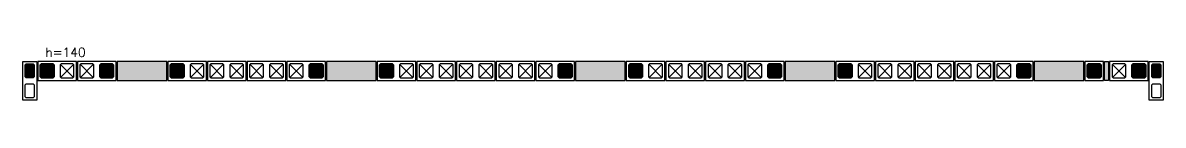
# Model space of a CAD drawing. Extents: x -1.9 to 86, y -1.5 to 61.
# Drawn here: x 38.32 to 61.3, y 44 to 45.06 of the extents above; entities that cross this region are included whole.
import ezdxf

# ---------------------------------------------------------------- set-up
doc = ezdxf.new("R2010")
doc.units = 0
doc.header["$MEASUREMENT"] = 0
doc.linetypes.add('ESTILO_TQS_0001', pattern=[0.45, 0.3, -0.15])
for name, color, linetype in [('PENA_01', 1, 'CONTINUOUS'), ('PENA_02', 2, 'CONTINUOUS'), ('PENA_03', 3, 'CONTINUOUS'), ('PENA_11', 252, 'CONTINUOUS'), ('PENA_25', 210, 'CONTINUOUS')]:
    doc.layers.add(name, color=color, linetype=linetype)
doc.styles.get("Standard").update_dxf_attribs({"font": 'ROMANS.SHX'})

msp = doc.modelspace()

# ---------------------------------------------------------------- linework, layer by layer
at = {"layer": 'PENA_01', "linetype": 'Continuous'}
for p, q in [((38.678, 44.464), (38.938, 44.724)), ((38.938, 44.464), (38.678, 44.724)), ((39.338, 44.464), (39.078, 44.724)), ((39.078, 44.464), (39.338, 44.724)), ((39.478, 44.464), (39.738, 44.724)), ((39.738, 44.464), (39.478, 44.724)), ((40.138, 44.464), (39.878, 44.724)), ((39.878, 44.464), (40.138, 44.724)), ((41.298, 44.464), (41.558, 44.724)), ((41.558, 44.464), (41.298, 44.724)), ((41.958, 44.464), (41.698, 44.724)), ((41.698, 44.464), (41.958, 44.724)), ((42.098, 44.464), (42.358, 44.724)), ((42.358, 44.464), (42.098, 44.724)), ((42.758, 44.464), (42.498, 44.724)), ((42.498, 44.464), (42.758, 44.724)), ((42.898, 44.464), (43.158, 44.724)), ((43.158, 44.464), (42.898, 44.724)), ((43.558, 44.464), (43.298, 44.724)), ((43.298, 44.464), (43.558, 44.724)), ((43.698, 44.464), (43.958, 44.724)), ((43.958, 44.464), (43.698, 44.724)), ((44.358, 44.464), (44.098, 44.724)), ((44.098, 44.464), (44.358, 44.724)), ((45.518, 44.464), (45.778, 44.724)), ((45.778, 44.464), (45.518, 44.724)), ((46.178, 44.464), (45.918, 44.724)), ((45.918, 44.464), (46.178, 44.724)), ((46.318, 44.464), (46.578, 44.724)), ((46.578, 44.464), (46.318, 44.724)), ((46.978, 44.464), (46.718, 44.724)), ((46.718, 44.464), (46.978, 44.724)), ((47.118, 44.464), (47.378, 44.724)), ((47.378, 44.464), (47.118, 44.724)), ((47.778, 44.464), (47.518, 44.724)), ((47.518, 44.464), (47.778, 44.724)), ((47.918, 44.464), (48.178, 44.724)), ((48.178, 44.464), (47.918, 44.724)), ((48.578, 44.464), (48.318, 44.724)), ((48.318, 44.464), (48.578, 44.724)), ((48.718, 44.464), (48.978, 44.724)), ((48.978, 44.464), (48.718, 44.724)), ((49.378, 44.464), (49.118, 44.724)), ((49.118, 44.464), (49.378, 44.724)), ((50.538, 44.464), (50.798, 44.724)), ((50.798, 44.464), (50.538, 44.724)), ((51.198, 44.464), (50.938, 44.724)), ((50.938, 44.464), (51.198, 44.724)), ((51.338, 44.464), (51.598, 44.724)), ((51.598, 44.464), (51.338, 44.724)), ((51.998, 44.464), (51.738, 44.724)), ((51.738, 44.464), (51.998, 44.724)), ((52.138, 44.464), (52.398, 44.724)), ((52.398, 44.464), (52.138, 44.724)), ((52.798, 44.464), (52.538, 44.724)), ((52.538, 44.464), (52.798, 44.724)), ((52.938, 44.464), (53.198, 44.724)), ((53.198, 44.464), (52.938, 44.724)), ((53.598, 44.464), (53.338, 44.724)), ((53.338, 44.464), (53.598, 44.724)), ((54.758, 44.464), (55.018, 44.724)), ((55.018, 44.464), (54.758, 44.724)), ((55.418, 44.464), (55.158, 44.724)), ((55.158, 44.464), (55.418, 44.724)), ((55.558, 44.464), (55.818, 44.724)), ((55.818, 44.464), (55.558, 44.724)), ((56.218, 44.464), (55.958, 44.724)), ((55.958, 44.464), (56.218, 44.724)), ((56.358, 44.464), (56.618, 44.724)), ((56.618, 44.464), (56.358, 44.724)), ((57.018, 44.464), (56.758, 44.724)), ((56.758, 44.464), (57.018, 44.724)), ((57.158, 44.464), (57.418, 44.724)), ((57.418, 44.464), (57.158, 44.724)), ((57.818, 44.464), (57.558, 44.724)), ((57.558, 44.464), (57.818, 44.724)), ((57.958, 44.464), (58.218, 44.724)), ((58.218, 44.464), (57.958, 44.724)), ((58.618, 44.464), (58.358, 44.724)), ((58.358, 44.464), (58.618, 44.724)), ((60.038, 44.724), (59.778, 44.464)), ((60.038, 44.464), (59.778, 44.724)), ((60.278, 44.464), (60.538, 44.724)), ((60.538, 44.464), (60.278, 44.724)), ((60.938, 44.464), (60.678, 44.724)), ((60.678, 44.464), (60.938, 44.724))]:
    msp.add_line(p, q, dxfattribs=at)
for points in [[(38.528, 44.734), (38.548, 44.714), (38.548, 44.474), (38.528, 44.454), (38.388, 44.454), (38.368, 44.474), (38.368, 44.714), (38.388, 44.734), (38.528, 44.734)], [(61.228, 44.734), (61.248, 44.714), (61.248, 44.474), (61.228, 44.454), (61.088, 44.454), (61.068, 44.474), (61.068, 44.714), (61.088, 44.734), (61.228, 44.734)], [(38.528, 44.334), (38.548, 44.314), (38.548, 44.074), (38.528, 44.054), (38.388, 44.054), (38.368, 44.074), (38.368, 44.314), (38.388, 44.334), (38.528, 44.334)], [(61.228, 44.334), (61.248, 44.314), (61.248, 44.074), (61.228, 44.054), (61.088, 44.054), (61.068, 44.074), (61.068, 44.314), (61.088, 44.334), (61.228, 44.334)]]:
    msp.add_lwpolyline(points, dxfattribs=at)
at = {"layer": 'PENA_02', "linetype": 'Continuous'}
for points in [[(38.598, 44.784), (38.598, 44.004), (38.318, 44.004), (38.318, 44.784), (38.598, 44.784)], [(39.398, 44.784), (38.618, 44.784), (38.618, 44.404), (39.398, 44.404), (39.398, 44.784)], [(40.198, 44.784), (39.418, 44.784), (39.418, 44.404), (40.198, 44.404), (40.198, 44.784)], [(41.218, 44.784), (40.218, 44.784), (40.218, 44.404), (41.218, 44.404), (41.218, 44.784)], [(42.018, 44.784), (41.238, 44.784), (41.238, 44.404), (42.018, 44.404), (42.018, 44.784)], [(42.818, 44.784), (42.038, 44.784), (42.038, 44.404), (42.818, 44.404), (42.818, 44.784)], [(43.618, 44.784), (42.838, 44.784), (42.838, 44.404), (43.618, 44.404), (43.618, 44.784)], [(44.418, 44.784), (43.638, 44.784), (43.638, 44.404), (44.418, 44.404), (44.418, 44.784)], [(45.438, 44.784), (44.438, 44.784), (44.438, 44.404), (45.438, 44.404), (45.438, 44.784)], [(46.238, 44.784), (45.458, 44.784), (45.458, 44.404), (46.238, 44.404), (46.238, 44.784)], [(47.038, 44.784), (46.258, 44.784), (46.258, 44.404), (47.038, 44.404), (47.038, 44.784)], [(47.838, 44.784), (47.058, 44.784), (47.058, 44.404), (47.838, 44.404), (47.838, 44.784)], [(48.638, 44.784), (47.858, 44.784), (47.858, 44.404), (48.638, 44.404), (48.638, 44.784)], [(49.438, 44.784), (48.658, 44.784), (48.658, 44.404), (49.438, 44.404), (49.438, 44.784)], [(50.458, 44.784), (49.458, 44.784), (49.458, 44.404), (50.458, 44.404), (50.458, 44.784)], [(51.258, 44.784), (50.478, 44.784), (50.478, 44.404), (51.258, 44.404), (51.258, 44.784)], [(52.058, 44.784), (51.278, 44.784), (51.278, 44.404), (52.058, 44.404), (52.058, 44.784)], [(52.858, 44.784), (52.078, 44.784), (52.078, 44.404), (52.858, 44.404), (52.858, 44.784)], [(53.658, 44.784), (52.878, 44.784), (52.878, 44.404), (53.658, 44.404), (53.658, 44.784)], [(54.678, 44.784), (53.678, 44.784), (53.678, 44.404), (54.678, 44.404), (54.678, 44.784)], [(55.478, 44.784), (54.698, 44.784), (54.698, 44.404), (55.478, 44.404), (55.478, 44.784)], [(56.278, 44.784), (55.498, 44.784), (55.498, 44.404), (56.278, 44.404), (56.278, 44.784)], [(57.078, 44.784), (56.298, 44.784), (56.298, 44.404), (57.078, 44.404), (57.078, 44.784)], [(57.878, 44.784), (57.098, 44.784), (57.098, 44.404), (57.878, 44.404), (57.878, 44.784)], [(58.678, 44.784), (57.898, 44.784), (57.898, 44.404), (58.678, 44.404), (58.678, 44.784)], [(59.698, 44.784), (58.698, 44.784), (58.698, 44.404), (59.698, 44.404), (59.698, 44.784)], [(59.718, 44.784), (59.718, 44.404), (60.098, 44.404), (60.098, 44.784), (59.718, 44.784)], [(60.198, 44.404), (60.118, 44.404), (60.118, 44.784), (60.198, 44.784), (60.198, 44.404)], [(60.998, 44.784), (60.218, 44.784), (60.218, 44.404), (60.998, 44.404), (60.998, 44.784)], [(61.298, 44.784), (61.298, 44.004), (61.018, 44.004), (61.018, 44.784), (61.298, 44.784)]]:
    msp.add_lwpolyline(points, dxfattribs=at)
at = {"layer": 'PENA_02', "linetype": 'ESTILO_TQS_0001'}
for points in [[(38.948, 44.714), (38.928, 44.734), (38.688, 44.734), (38.668, 44.714), (38.668, 44.474), (38.688, 44.454), (38.928, 44.454), (38.948, 44.474), (38.948, 44.714)], [(39.348, 44.714), (39.328, 44.734), (39.088, 44.734), (39.068, 44.714), (39.068, 44.474), (39.088, 44.454), (39.328, 44.454), (39.348, 44.474), (39.348, 44.714)], [(39.748, 44.714), (39.728, 44.734), (39.488, 44.734), (39.468, 44.714), (39.468, 44.474), (39.488, 44.454), (39.728, 44.454), (39.748, 44.474), (39.748, 44.714)], [(40.148, 44.714), (40.128, 44.734), (39.888, 44.734), (39.868, 44.714), (39.868, 44.474), (39.888, 44.454), (40.128, 44.454), (40.148, 44.474), (40.148, 44.714)], [(41.568, 44.714), (41.548, 44.734), (41.308, 44.734), (41.288, 44.714), (41.288, 44.474), (41.308, 44.454), (41.548, 44.454), (41.568, 44.474), (41.568, 44.714)], [(41.968, 44.714), (41.948, 44.734), (41.708, 44.734), (41.688, 44.714), (41.688, 44.474), (41.708, 44.454), (41.948, 44.454), (41.968, 44.474), (41.968, 44.714)], [(42.368, 44.714), (42.348, 44.734), (42.108, 44.734), (42.088, 44.714), (42.088, 44.474), (42.108, 44.454), (42.348, 44.454), (42.368, 44.474), (42.368, 44.714)], [(42.768, 44.714), (42.748, 44.734), (42.508, 44.734), (42.488, 44.714), (42.488, 44.474), (42.508, 44.454), (42.748, 44.454), (42.768, 44.474), (42.768, 44.714)], [(43.168, 44.714), (43.148, 44.734), (42.908, 44.734), (42.888, 44.714), (42.888, 44.474), (42.908, 44.454), (43.148, 44.454), (43.168, 44.474), (43.168, 44.714)], [(43.568, 44.714), (43.548, 44.734), (43.308, 44.734), (43.288, 44.714), (43.288, 44.474), (43.308, 44.454), (43.548, 44.454), (43.568, 44.474), (43.568, 44.714)], [(43.968, 44.714), (43.948, 44.734), (43.708, 44.734), (43.688, 44.714), (43.688, 44.474), (43.708, 44.454), (43.948, 44.454), (43.968, 44.474), (43.968, 44.714)], [(44.368, 44.714), (44.348, 44.734), (44.108, 44.734), (44.088, 44.714), (44.088, 44.474), (44.108, 44.454), (44.348, 44.454), (44.368, 44.474), (44.368, 44.714)], [(45.788, 44.714), (45.768, 44.734), (45.528, 44.734), (45.508, 44.714), (45.508, 44.474), (45.528, 44.454), (45.768, 44.454), (45.788, 44.474), (45.788, 44.714)], [(46.188, 44.714), (46.168, 44.734), (45.928, 44.734), (45.908, 44.714), (45.908, 44.474), (45.928, 44.454), (46.168, 44.454), (46.188, 44.474), (46.188, 44.714)], [(46.588, 44.714), (46.568, 44.734), (46.328, 44.734), (46.308, 44.714), (46.308, 44.474), (46.328, 44.454), (46.568, 44.454), (46.588, 44.474), (46.588, 44.714)], [(46.988, 44.714), (46.968, 44.734), (46.728, 44.734), (46.708, 44.714), (46.708, 44.474), (46.728, 44.454), (46.968, 44.454), (46.988, 44.474), (46.988, 44.714)], [(47.388, 44.714), (47.368, 44.734), (47.128, 44.734), (47.108, 44.714), (47.108, 44.474), (47.128, 44.454), (47.368, 44.454), (47.388, 44.474), (47.388, 44.714)], [(47.788, 44.714), (47.768, 44.734), (47.528, 44.734), (47.508, 44.714), (47.508, 44.474), (47.528, 44.454), (47.768, 44.454), (47.788, 44.474), (47.788, 44.714)], [(48.188, 44.714), (48.168, 44.734), (47.928, 44.734), (47.908, 44.714), (47.908, 44.474), (47.928, 44.454), (48.168, 44.454), (48.188, 44.474), (48.188, 44.714)], [(48.588, 44.714), (48.568, 44.734), (48.328, 44.734), (48.308, 44.714), (48.308, 44.474), (48.328, 44.454), (48.568, 44.454), (48.588, 44.474), (48.588, 44.714)], [(48.988, 44.714), (48.968, 44.734), (48.728, 44.734), (48.708, 44.714), (48.708, 44.474), (48.728, 44.454), (48.968, 44.454), (48.988, 44.474), (48.988, 44.714)], [(49.388, 44.714), (49.368, 44.734), (49.128, 44.734), (49.108, 44.714), (49.108, 44.474), (49.128, 44.454), (49.368, 44.454), (49.388, 44.474), (49.388, 44.714)], [(50.808, 44.714), (50.788, 44.734), (50.548, 44.734), (50.528, 44.714), (50.528, 44.474), (50.548, 44.454), (50.788, 44.454), (50.808, 44.474), (50.808, 44.714)], [(51.208, 44.714), (51.188, 44.734), (50.948, 44.734), (50.928, 44.714), (50.928, 44.474), (50.948, 44.454), (51.188, 44.454), (51.208, 44.474), (51.208, 44.714)], [(51.608, 44.714), (51.588, 44.734), (51.348, 44.734), (51.328, 44.714), (51.328, 44.474), (51.348, 44.454), (51.588, 44.454), (51.608, 44.474), (51.608, 44.714)], [(52.008, 44.714), (51.988, 44.734), (51.748, 44.734), (51.728, 44.714), (51.728, 44.474), (51.748, 44.454), (51.988, 44.454), (52.008, 44.474), (52.008, 44.714)], [(52.408, 44.714), (52.388, 44.734), (52.148, 44.734), (52.128, 44.714), (52.128, 44.474), (52.148, 44.454), (52.388, 44.454), (52.408, 44.474), (52.408, 44.714)], [(52.808, 44.714), (52.788, 44.734), (52.548, 44.734), (52.528, 44.714), (52.528, 44.474), (52.548, 44.454), (52.788, 44.454), (52.808, 44.474), (52.808, 44.714)], [(53.208, 44.714), (53.188, 44.734), (52.948, 44.734), (52.928, 44.714), (52.928, 44.474), (52.948, 44.454), (53.188, 44.454), (53.208, 44.474), (53.208, 44.714)], [(53.608, 44.714), (53.588, 44.734), (53.348, 44.734), (53.328, 44.714), (53.328, 44.474), (53.348, 44.454), (53.588, 44.454), (53.608, 44.474), (53.608, 44.714)], [(55.028, 44.714), (55.008, 44.734), (54.768, 44.734), (54.748, 44.714), (54.748, 44.474), (54.768, 44.454), (55.008, 44.454), (55.028, 44.474), (55.028, 44.714)], [(55.428, 44.714), (55.408, 44.734), (55.168, 44.734), (55.148, 44.714), (55.148, 44.474), (55.168, 44.454), (55.408, 44.454), (55.428, 44.474), (55.428, 44.714)], [(55.828, 44.714), (55.808, 44.734), (55.568, 44.734), (55.548, 44.714), (55.548, 44.474), (55.568, 44.454), (55.808, 44.454), (55.828, 44.474), (55.828, 44.714)], [(56.228, 44.714), (56.208, 44.734), (55.968, 44.734), (55.948, 44.714), (55.948, 44.474), (55.968, 44.454), (56.208, 44.454), (56.228, 44.474), (56.228, 44.714)], [(56.628, 44.714), (56.608, 44.734), (56.368, 44.734), (56.348, 44.714), (56.348, 44.474), (56.368, 44.454), (56.608, 44.454), (56.628, 44.474), (56.628, 44.714)], [(57.028, 44.714), (57.008, 44.734), (56.768, 44.734), (56.748, 44.714), (56.748, 44.474), (56.768, 44.454), (57.008, 44.454), (57.028, 44.474), (57.028, 44.714)], [(57.428, 44.714), (57.408, 44.734), (57.168, 44.734), (57.148, 44.714), (57.148, 44.474), (57.168, 44.454), (57.408, 44.454), (57.428, 44.474), (57.428, 44.714)], [(57.828, 44.714), (57.808, 44.734), (57.568, 44.734), (57.548, 44.714), (57.548, 44.474), (57.568, 44.454), (57.808, 44.454), (57.828, 44.474), (57.828, 44.714)], [(58.228, 44.714), (58.208, 44.734), (57.968, 44.734), (57.948, 44.714), (57.948, 44.474), (57.968, 44.454), (58.208, 44.454), (58.228, 44.474), (58.228, 44.714)], [(58.628, 44.714), (58.608, 44.734), (58.368, 44.734), (58.348, 44.714), (58.348, 44.474), (58.368, 44.454), (58.608, 44.454), (58.628, 44.474), (58.628, 44.714)], [(59.788, 44.734), (59.768, 44.714), (59.768, 44.474), (59.788, 44.454), (60.028, 44.454), (60.048, 44.474), (60.048, 44.714), (60.028, 44.734), (59.788, 44.734)], [(60.548, 44.714), (60.528, 44.734), (60.288, 44.734), (60.268, 44.714), (60.268, 44.474), (60.288, 44.454), (60.528, 44.454), (60.548, 44.474), (60.548, 44.714)], [(60.948, 44.714), (60.928, 44.734), (60.688, 44.734), (60.668, 44.714), (60.668, 44.474), (60.688, 44.454), (60.928, 44.454), (60.948, 44.474), (60.948, 44.714)]]:
    msp.add_lwpolyline(points, dxfattribs=at)
at = {"layer": 'PENA_03', "linetype": 'Continuous'}
for points in [[(38.388, 44.454), (38.368, 44.474), (38.368, 44.714), (38.388, 44.734), (38.528, 44.734), (38.548, 44.714), (38.548, 44.474), (38.528, 44.454), (38.388, 44.454)], [(38.948, 44.474), (38.928, 44.454), (38.688, 44.454), (38.668, 44.474), (38.668, 44.714), (38.688, 44.734), (38.928, 44.734), (38.948, 44.714), (38.948, 44.474)], [(40.148, 44.474), (40.128, 44.454), (39.888, 44.454), (39.868, 44.474), (39.868, 44.714), (39.888, 44.734), (40.128, 44.734), (40.148, 44.714), (40.148, 44.474)], [(41.568, 44.474), (41.548, 44.454), (41.308, 44.454), (41.288, 44.474), (41.288, 44.714), (41.308, 44.734), (41.548, 44.734), (41.568, 44.714), (41.568, 44.474)], [(44.368, 44.474), (44.348, 44.454), (44.108, 44.454), (44.088, 44.474), (44.088, 44.714), (44.108, 44.734), (44.348, 44.734), (44.368, 44.714), (44.368, 44.474)], [(45.788, 44.474), (45.768, 44.454), (45.528, 44.454), (45.508, 44.474), (45.508, 44.714), (45.528, 44.734), (45.768, 44.734), (45.788, 44.714), (45.788, 44.474)], [(49.388, 44.474), (49.368, 44.454), (49.128, 44.454), (49.108, 44.474), (49.108, 44.714), (49.128, 44.734), (49.368, 44.734), (49.388, 44.714), (49.388, 44.474)], [(50.808, 44.474), (50.788, 44.454), (50.548, 44.454), (50.528, 44.474), (50.528, 44.714), (50.548, 44.734), (50.788, 44.734), (50.808, 44.714), (50.808, 44.474)], [(53.608, 44.474), (53.588, 44.454), (53.348, 44.454), (53.328, 44.474), (53.328, 44.714), (53.348, 44.734), (53.588, 44.734), (53.608, 44.714), (53.608, 44.474)], [(55.028, 44.474), (55.008, 44.454), (54.768, 44.454), (54.748, 44.474), (54.748, 44.714), (54.768, 44.734), (55.008, 44.734), (55.028, 44.714), (55.028, 44.474)], [(58.628, 44.474), (58.608, 44.454), (58.368, 44.454), (58.348, 44.474), (58.348, 44.714), (58.368, 44.734), (58.608, 44.734), (58.628, 44.714), (58.628, 44.474)], [(60.048, 44.474), (60.028, 44.454), (59.788, 44.454), (59.768, 44.474), (59.768, 44.714), (59.788, 44.734), (60.028, 44.734), (60.048, 44.714), (60.048, 44.474)], [(60.948, 44.474), (60.928, 44.454), (60.688, 44.454), (60.668, 44.474), (60.668, 44.714), (60.688, 44.734), (60.928, 44.734), (60.948, 44.714), (60.948, 44.474)], [(61.088, 44.454), (61.068, 44.474), (61.068, 44.714), (61.088, 44.734), (61.228, 44.734), (61.248, 44.714), (61.248, 44.474), (61.228, 44.454), (61.088, 44.454)]]:
    msp.add_lwpolyline(points, dxfattribs=at)
for centre in [(38.458, 44.594), (38.808, 44.594), (40.008, 44.594), (41.428, 44.594), (44.228, 44.594), (45.648, 44.594), (49.248, 44.594), (50.668, 44.594), (53.468, 44.594), (54.888, 44.594), (58.488, 44.594), (59.908, 44.594), (60.808, 44.594), (61.158, 44.594)]:
    msp.add_circle(centre, 0.04, dxfattribs=at)
for points in [[(38.498, 44.594), (38.438, 44.629), (38.421, 44.608)], [(38.498, 44.594), (38.421, 44.608), (38.421, 44.581)], [(38.498, 44.594), (38.421, 44.581), (38.438, 44.56)], [(38.498, 44.594), (38.465, 44.634), (38.438, 44.629)], [(38.498, 44.594), (38.438, 44.56), (38.465, 44.555)], [(38.498, 44.594), (38.489, 44.62), (38.465, 44.634)], [(38.498, 44.594), (38.465, 44.555), (38.489, 44.569)], [(38.498, 44.594), (38.489, 44.569), (38.498, 44.594)], [(38.848, 44.594), (38.788, 44.629), (38.77, 44.608)], [(38.848, 44.594), (38.77, 44.608), (38.77, 44.581)], [(38.848, 44.594), (38.77, 44.581), (38.788, 44.56)], [(38.848, 44.594), (38.815, 44.634), (38.788, 44.629)], [(38.848, 44.594), (38.788, 44.56), (38.815, 44.555)], [(38.848, 44.594), (38.839, 44.62), (38.815, 44.634)], [(38.848, 44.594), (38.815, 44.555), (38.839, 44.569)], [(38.848, 44.594), (38.839, 44.569), (38.848, 44.594)], [(40.048, 44.594), (39.988, 44.629), (39.97, 44.608)], [(40.048, 44.594), (39.97, 44.608), (39.97, 44.581)], [(40.048, 44.594), (39.97, 44.581), (39.988, 44.56)], [(40.048, 44.594), (40.015, 44.634), (39.988, 44.629)], [(40.048, 44.594), (39.988, 44.56), (40.015, 44.555)], [(40.048, 44.594), (40.039, 44.62), (40.015, 44.634)], [(40.048, 44.594), (40.015, 44.555), (40.039, 44.569)], [(40.048, 44.594), (40.039, 44.569), (40.048, 44.594)], [(41.468, 44.594), (41.408, 44.629), (41.39, 44.608)], [(41.468, 44.594), (41.39, 44.608), (41.39, 44.581)], [(41.468, 44.594), (41.39, 44.581), (41.408, 44.56)], [(41.468, 44.594), (41.435, 44.634), (41.408, 44.629)], [(41.468, 44.594), (41.408, 44.56), (41.435, 44.555)], [(41.468, 44.594), (41.459, 44.62), (41.435, 44.634)], [(41.468, 44.594), (41.435, 44.555), (41.459, 44.569)], [(41.468, 44.594), (41.459, 44.569), (41.468, 44.594)], [(44.268, 44.594), (44.208, 44.629), (44.19, 44.608)], [(44.268, 44.594), (44.19, 44.608), (44.19, 44.581)], [(44.268, 44.594), (44.19, 44.581), (44.208, 44.56)], [(44.268, 44.594), (44.235, 44.634), (44.208, 44.629)], [(44.268, 44.594), (44.208, 44.56), (44.235, 44.555)], [(44.268, 44.594), (44.259, 44.62), (44.235, 44.634)], [(44.268, 44.594), (44.235, 44.555), (44.259, 44.569)], [(44.268, 44.594), (44.259, 44.569), (44.268, 44.594)], [(45.688, 44.594), (45.628, 44.629), (45.61, 44.608)], [(45.688, 44.594), (45.61, 44.608), (45.61, 44.581)], [(45.688, 44.594), (45.61, 44.581), (45.628, 44.56)], [(45.688, 44.594), (45.655, 44.634), (45.628, 44.629)], [(45.688, 44.594), (45.628, 44.56), (45.655, 44.555)], [(45.688, 44.594), (45.679, 44.62), (45.655, 44.634)], [(45.688, 44.594), (45.655, 44.555), (45.679, 44.569)], [(45.688, 44.594), (45.679, 44.569), (45.688, 44.594)], [(49.288, 44.594), (49.228, 44.629), (49.21, 44.608)], [(49.288, 44.594), (49.21, 44.608), (49.21, 44.581)], [(49.288, 44.594), (49.21, 44.581), (49.228, 44.56)], [(49.288, 44.594), (49.255, 44.634), (49.228, 44.629)], [(49.288, 44.594), (49.228, 44.56), (49.255, 44.555)], [(49.288, 44.594), (49.279, 44.62), (49.255, 44.634)], [(49.288, 44.594), (49.255, 44.555), (49.279, 44.569)], [(49.288, 44.594), (49.279, 44.569), (49.288, 44.594)], [(50.708, 44.594), (50.648, 44.629), (50.63, 44.608)], [(50.708, 44.594), (50.63, 44.608), (50.63, 44.581)], [(50.708, 44.594), (50.63, 44.581), (50.648, 44.56)], [(50.708, 44.594), (50.675, 44.634), (50.648, 44.629)], [(50.708, 44.594), (50.648, 44.56), (50.675, 44.555)], [(50.708, 44.594), (50.699, 44.62), (50.675, 44.634)], [(50.708, 44.594), (50.675, 44.555), (50.699, 44.569)], [(50.708, 44.594), (50.699, 44.569), (50.708, 44.594)], [(53.508, 44.594), (53.448, 44.629), (53.43, 44.608)], [(53.508, 44.594), (53.43, 44.608), (53.43, 44.581)], [(53.508, 44.594), (53.43, 44.581), (53.448, 44.56)], [(53.508, 44.594), (53.475, 44.634), (53.448, 44.629)], [(53.508, 44.594), (53.448, 44.56), (53.475, 44.555)], [(53.508, 44.594), (53.499, 44.62), (53.475, 44.634)], [(53.508, 44.594), (53.475, 44.555), (53.499, 44.569)], [(53.508, 44.594), (53.499, 44.569), (53.508, 44.594)], [(54.928, 44.594), (54.868, 44.629), (54.85, 44.608)], [(54.928, 44.594), (54.85, 44.608), (54.85, 44.581)], [(54.928, 44.594), (54.85, 44.581), (54.868, 44.56)], [(54.928, 44.594), (54.895, 44.634), (54.868, 44.629)], [(54.928, 44.594), (54.868, 44.56), (54.895, 44.555)], [(54.928, 44.594), (54.919, 44.62), (54.895, 44.634)], [(54.928, 44.594), (54.895, 44.555), (54.919, 44.569)], [(54.928, 44.594), (54.919, 44.569), (54.928, 44.594)], [(58.528, 44.594), (58.468, 44.629), (58.45, 44.608)], [(58.528, 44.594), (58.45, 44.608), (58.45, 44.581)], [(58.528, 44.594), (58.45, 44.581), (58.468, 44.56)], [(58.528, 44.594), (58.495, 44.634), (58.468, 44.629)], [(58.528, 44.594), (58.468, 44.56), (58.495, 44.555)], [(58.528, 44.594), (58.519, 44.62), (58.495, 44.634)], [(58.528, 44.594), (58.495, 44.555), (58.519, 44.569)], [(58.528, 44.594), (58.519, 44.569), (58.528, 44.594)], [(59.948, 44.594), (59.888, 44.629), (59.87, 44.608)], [(59.948, 44.594), (59.87, 44.608), (59.87, 44.581)], [(59.948, 44.594), (59.87, 44.581), (59.888, 44.56)], [(59.948, 44.594), (59.915, 44.634), (59.888, 44.629)], [(59.948, 44.594), (59.888, 44.56), (59.915, 44.555)], [(59.948, 44.594), (59.939, 44.62), (59.915, 44.634)], [(59.948, 44.594), (59.915, 44.555), (59.939, 44.569)], [(59.948, 44.594), (59.939, 44.569), (59.948, 44.594)], [(60.848, 44.594), (60.788, 44.629), (60.77, 44.608)], [(60.848, 44.594), (60.77, 44.608), (60.77, 44.581)], [(60.848, 44.594), (60.77, 44.581), (60.788, 44.56)], [(60.848, 44.594), (60.815, 44.634), (60.788, 44.629)], [(60.848, 44.594), (60.788, 44.56), (60.815, 44.555)], [(60.848, 44.594), (60.839, 44.62), (60.815, 44.634)], [(60.848, 44.594), (60.815, 44.555), (60.839, 44.569)], [(60.848, 44.594), (60.839, 44.569), (60.848, 44.594)], [(61.198, 44.594), (61.138, 44.629), (61.121, 44.608)], [(61.198, 44.594), (61.121, 44.608), (61.121, 44.581)], [(61.198, 44.594), (61.121, 44.581), (61.138, 44.56)], [(61.198, 44.594), (61.165, 44.634), (61.138, 44.629)], [(61.198, 44.594), (61.138, 44.56), (61.165, 44.555)], [(61.198, 44.594), (61.189, 44.62), (61.165, 44.634)], [(61.198, 44.594), (61.165, 44.555), (61.189, 44.569)], [(61.198, 44.594), (61.189, 44.569), (61.198, 44.594)]]:
    msp.add_solid(points, dxfattribs=at)
at = {"layer": 'PENA_11', "linetype": 'Continuous'}
for points in [[(38.388, 44.454), (38.368, 44.714), (38.388, 44.734)], [(38.388, 44.454), (38.368, 44.474), (38.368, 44.714)], [(38.388, 44.454), (38.388, 44.734), (38.528, 44.734)], [(38.388, 44.454), (38.528, 44.734), (38.548, 44.714)], [(38.388, 44.454), (38.548, 44.714), (38.548, 44.474)], [(38.948, 44.474), (38.668, 44.714), (38.688, 44.734)], [(38.948, 44.474), (38.668, 44.474), (38.668, 44.714)], [(38.948, 44.474), (38.688, 44.734), (38.928, 44.734)], [(38.948, 44.474), (38.928, 44.734), (38.948, 44.714)], [(38.948, 44.474), (38.948, 44.714), (38.948, 44.474)], [(40.148, 44.474), (39.868, 44.714), (39.888, 44.734)], [(40.148, 44.474), (39.868, 44.474), (39.868, 44.714)], [(40.148, 44.474), (39.888, 44.734), (40.128, 44.734)], [(40.148, 44.474), (40.128, 44.734), (40.148, 44.714)], [(40.148, 44.474), (40.148, 44.714), (40.148, 44.474)], [(41.218, 44.784), (40.218, 44.784), (40.218, 44.404)], [(41.218, 44.784), (40.218, 44.404), (41.218, 44.404)], [(41.218, 44.784), (41.218, 44.404), (41.218, 44.784)], [(41.568, 44.474), (41.288, 44.714), (41.308, 44.734)], [(41.568, 44.474), (41.288, 44.474), (41.288, 44.714)], [(41.568, 44.474), (41.308, 44.734), (41.548, 44.734)], [(41.568, 44.474), (41.548, 44.734), (41.568, 44.714)], [(41.568, 44.474), (41.568, 44.714), (41.568, 44.474)], [(44.368, 44.474), (44.088, 44.714), (44.108, 44.734)], [(44.368, 44.474), (44.088, 44.474), (44.088, 44.714)], [(44.368, 44.474), (44.108, 44.734), (44.348, 44.734)], [(44.368, 44.474), (44.348, 44.734), (44.368, 44.714)], [(44.368, 44.474), (44.368, 44.714), (44.368, 44.474)], [(45.438, 44.784), (44.438, 44.784), (44.438, 44.404)], [(45.438, 44.784), (44.438, 44.404), (45.438, 44.404)], [(45.438, 44.784), (45.438, 44.404), (45.438, 44.784)], [(45.788, 44.474), (45.508, 44.714), (45.528, 44.734)], [(45.788, 44.474), (45.508, 44.474), (45.508, 44.714)], [(45.788, 44.474), (45.528, 44.734), (45.768, 44.734)], [(45.788, 44.474), (45.768, 44.734), (45.788, 44.714)], [(45.788, 44.474), (45.788, 44.714), (45.788, 44.474)], [(49.388, 44.474), (49.108, 44.714), (49.128, 44.734)], [(49.388, 44.474), (49.108, 44.474), (49.108, 44.714)], [(49.388, 44.474), (49.128, 44.734), (49.368, 44.734)], [(49.388, 44.474), (49.368, 44.734), (49.388, 44.714)], [(49.388, 44.474), (49.388, 44.714), (49.388, 44.474)], [(50.458, 44.784), (49.458, 44.784), (49.458, 44.404)], [(50.458, 44.784), (49.458, 44.404), (50.458, 44.404)], [(50.458, 44.784), (50.458, 44.404), (50.458, 44.784)], [(50.808, 44.474), (50.528, 44.714), (50.548, 44.734)], [(50.808, 44.474), (50.528, 44.474), (50.528, 44.714)], [(50.808, 44.474), (50.548, 44.734), (50.788, 44.734)], [(50.808, 44.474), (50.788, 44.734), (50.808, 44.714)], [(50.808, 44.474), (50.808, 44.714), (50.808, 44.474)], [(53.608, 44.474), (53.328, 44.714), (53.348, 44.734)], [(53.608, 44.474), (53.328, 44.474), (53.328, 44.714)], [(53.608, 44.474), (53.348, 44.734), (53.588, 44.734)], [(53.608, 44.474), (53.588, 44.734), (53.608, 44.714)], [(53.608, 44.474), (53.608, 44.714), (53.608, 44.474)], [(54.678, 44.784), (53.678, 44.784), (53.678, 44.404)], [(54.678, 44.784), (53.678, 44.404), (54.678, 44.404)], [(54.678, 44.784), (54.678, 44.404), (54.678, 44.784)], [(55.028, 44.474), (54.748, 44.714), (54.768, 44.734)], [(55.028, 44.474), (54.748, 44.474), (54.748, 44.714)], [(55.028, 44.474), (54.768, 44.734), (55.008, 44.734)], [(55.028, 44.474), (55.008, 44.734), (55.028, 44.714)], [(55.028, 44.474), (55.028, 44.714), (55.028, 44.474)], [(58.628, 44.474), (58.348, 44.714), (58.368, 44.734)], [(58.628, 44.474), (58.348, 44.474), (58.348, 44.714)], [(58.628, 44.474), (58.368, 44.734), (58.608, 44.734)], [(58.628, 44.474), (58.608, 44.734), (58.628, 44.714)], [(58.628, 44.474), (58.628, 44.714), (58.628, 44.474)], [(59.698, 44.784), (58.698, 44.784), (58.698, 44.404)], [(59.698, 44.784), (58.698, 44.404), (59.698, 44.404)], [(59.698, 44.784), (59.698, 44.404), (59.698, 44.784)], [(60.048, 44.474), (59.768, 44.714), (59.788, 44.734)], [(60.048, 44.474), (59.768, 44.474), (59.768, 44.714)], [(60.048, 44.474), (59.788, 44.734), (60.028, 44.734)], [(60.048, 44.474), (60.028, 44.734), (60.048, 44.714)], [(60.048, 44.474), (60.048, 44.714), (60.048, 44.474)], [(60.948, 44.474), (60.668, 44.714), (60.688, 44.734)], [(60.948, 44.474), (60.668, 44.474), (60.668, 44.714)], [(60.948, 44.474), (60.688, 44.734), (60.928, 44.734)], [(60.948, 44.474), (60.928, 44.734), (60.948, 44.714)], [(60.948, 44.474), (60.948, 44.714), (60.948, 44.474)], [(61.088, 44.454), (61.068, 44.714), (61.088, 44.734)], [(61.088, 44.454), (61.068, 44.474), (61.068, 44.714)], [(61.088, 44.454), (61.088, 44.734), (61.228, 44.734)], [(61.088, 44.454), (61.228, 44.734), (61.248, 44.714)], [(61.088, 44.454), (61.248, 44.714), (61.248, 44.474)], [(38.388, 44.454), (38.548, 44.474), (38.528, 44.454)], [(38.388, 44.454), (38.528, 44.454), (38.388, 44.454)], [(38.948, 44.474), (38.688, 44.454), (38.668, 44.474)], [(38.948, 44.474), (38.928, 44.454), (38.688, 44.454)], [(40.148, 44.474), (39.888, 44.454), (39.868, 44.474)], [(40.148, 44.474), (40.128, 44.454), (39.888, 44.454)], [(41.568, 44.474), (41.308, 44.454), (41.288, 44.474)], [(41.568, 44.474), (41.548, 44.454), (41.308, 44.454)], [(44.368, 44.474), (44.108, 44.454), (44.088, 44.474)], [(44.368, 44.474), (44.348, 44.454), (44.108, 44.454)], [(45.788, 44.474), (45.528, 44.454), (45.508, 44.474)], [(45.788, 44.474), (45.768, 44.454), (45.528, 44.454)], [(49.388, 44.474), (49.128, 44.454), (49.108, 44.474)], [(49.388, 44.474), (49.368, 44.454), (49.128, 44.454)], [(50.808, 44.474), (50.548, 44.454), (50.528, 44.474)], [(50.808, 44.474), (50.788, 44.454), (50.548, 44.454)], [(53.608, 44.474), (53.348, 44.454), (53.328, 44.474)], [(53.608, 44.474), (53.588, 44.454), (53.348, 44.454)], [(55.028, 44.474), (54.768, 44.454), (54.748, 44.474)], [(55.028, 44.474), (55.008, 44.454), (54.768, 44.454)], [(58.628, 44.474), (58.368, 44.454), (58.348, 44.474)], [(58.628, 44.474), (58.608, 44.454), (58.368, 44.454)], [(60.048, 44.474), (59.788, 44.454), (59.768, 44.474)], [(60.048, 44.474), (60.028, 44.454), (59.788, 44.454)], [(60.948, 44.474), (60.688, 44.454), (60.668, 44.474)], [(60.948, 44.474), (60.928, 44.454), (60.688, 44.454)], [(61.088, 44.454), (61.248, 44.474), (61.228, 44.454)], [(61.088, 44.454), (61.228, 44.454), (61.088, 44.454)]]:
    msp.add_solid(points, dxfattribs=at)
at = {"layer": 'PENA_25', "linetype": 'Continuous'}
msp.add_lwpolyline([(60.198, 44.404), (60.118, 44.404), (60.118, 44.784), (60.198, 44.784), (60.198, 44.404)], dxfattribs=at)
for points in [[(60.198, 44.404), (60.118, 44.404), (60.118, 44.784)], [(60.198, 44.404), (60.118, 44.784), (60.198, 44.784)], [(60.198, 44.404), (60.198, 44.784), (60.198, 44.404)]]:
    msp.add_solid(points, dxfattribs=at)

# ---------------------------------------------------------------- texts
at = {"layer": 'PENA_03', "linetype": 'Continuous'}
msp.add_text('h=140', height=0.18, dxfattribs=at).set_placement((38.772, 44.88))

doc.saveas('drawing.dxf')
